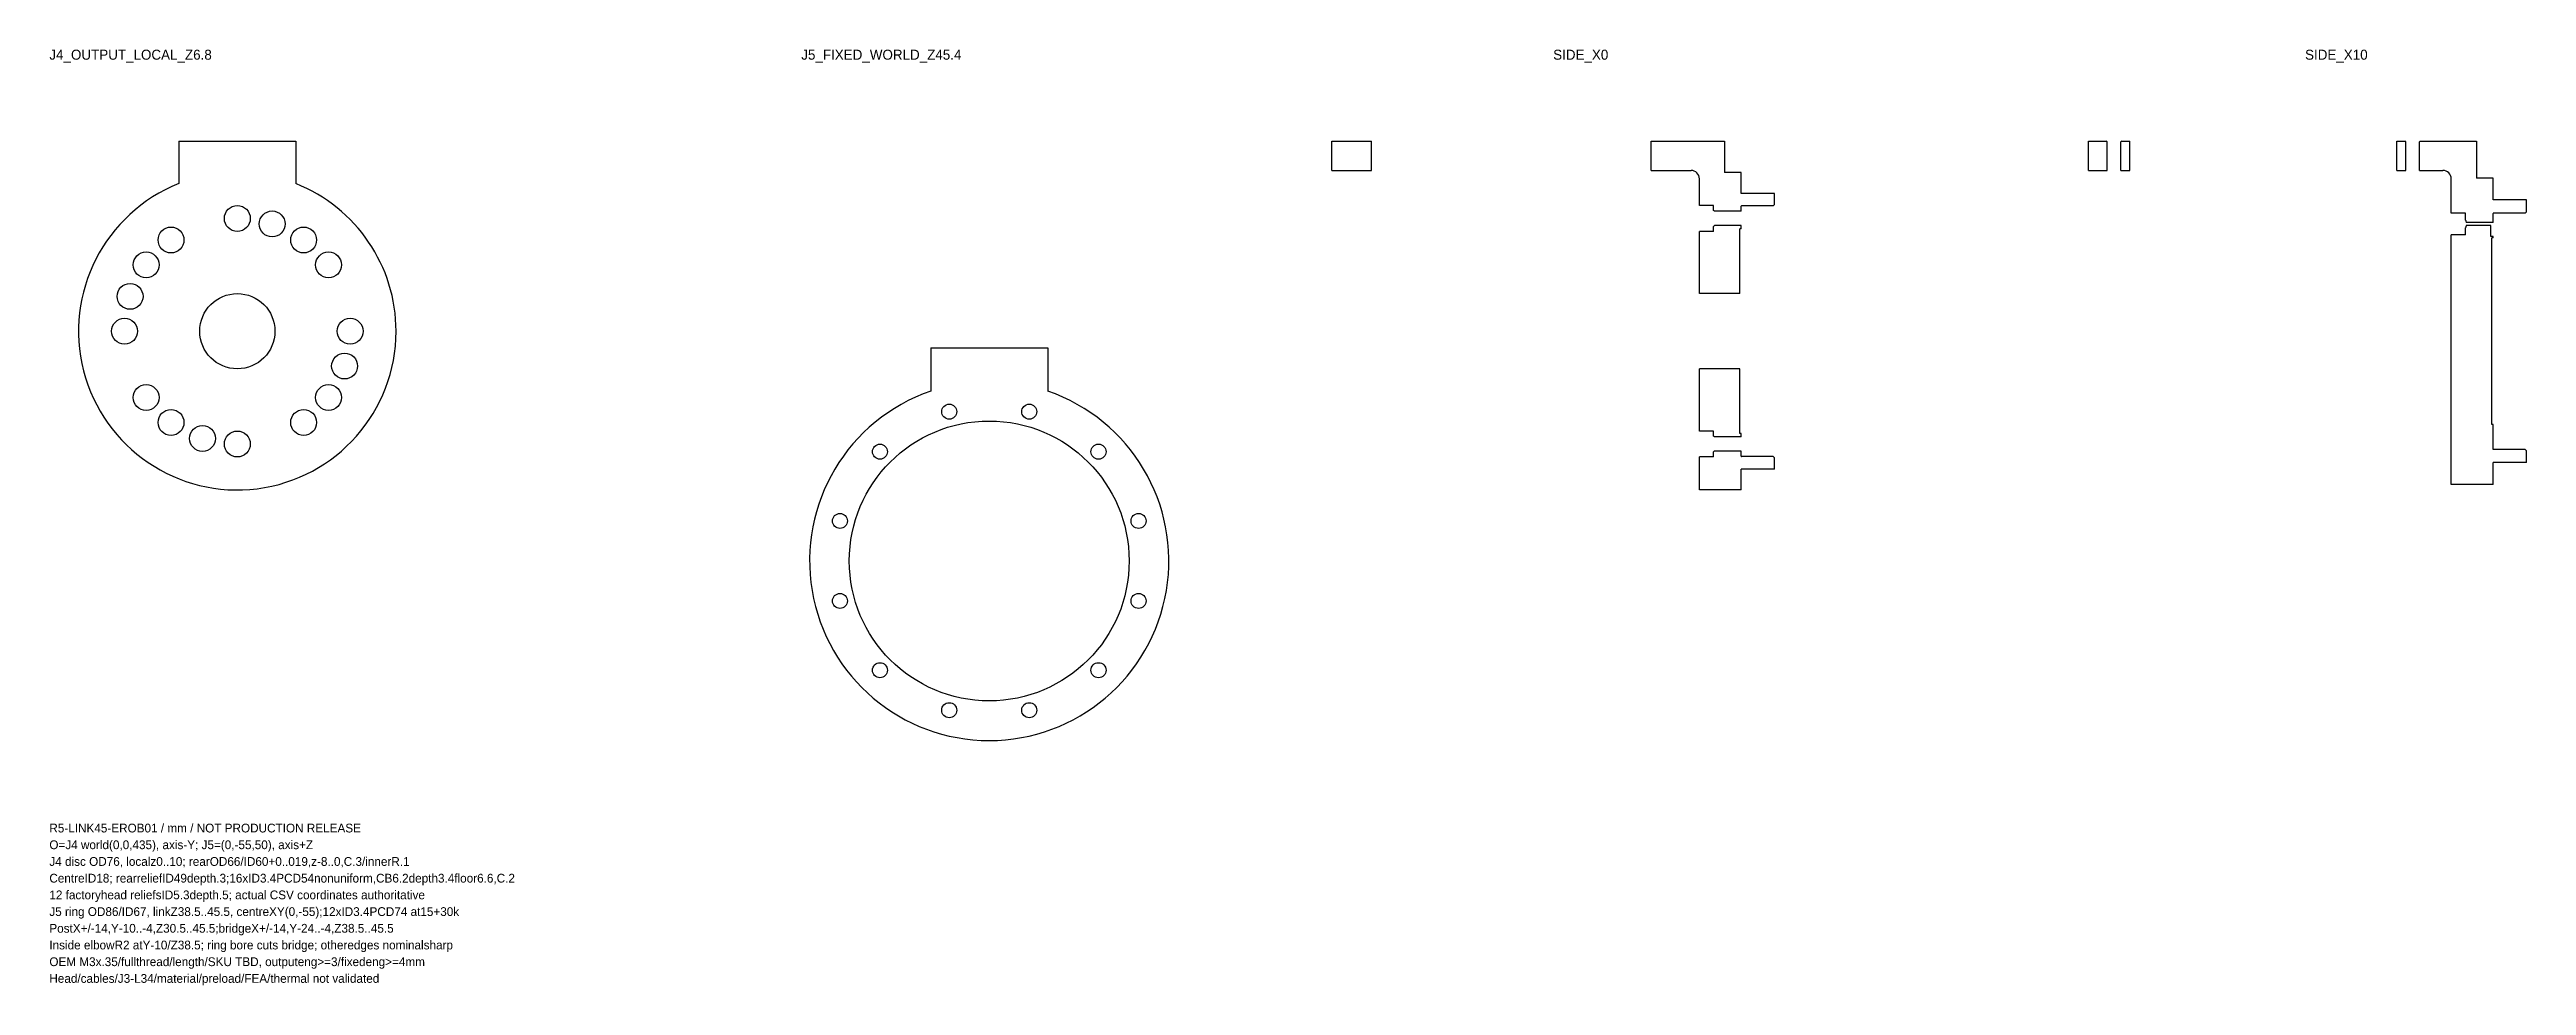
# Model space of a CAD drawing. Header units: millimetres. Extents: x -45 to 548, y -157 to 67.
import ezdxf

# ---------------------------------------------------------------- set-up
doc = ezdxf.new("R2010")
doc.units = ezdxf.units.MM
doc.layers.add('BOUNDARY', color=7, linetype='Continuous')
doc.layers.add('NOTE', color=3, linetype='Continuous')

msp = doc.modelspace()

# ---------------------------------------------------------------- linework, layer by layer
at = {"layer": 'BOUNDARY'}
for p, q in [((-14, 45.5), (14, 45.5)), ((-14, 45.5), (-14, 35.33)), ((14, 45.5), (14, 35.33)), ((262, 38.5), (262, 45.5)), ((262, 45.5), (271.5, 45.5)), ((271.5, 38.5), (271.5, 45.5)), ((338.5, 38.5), (338.5, 45.5)), ((338.5, 45.5), (356, 45.5)), ((356, 45.5), (356, 38)), ((443.18, 38.5), (443.18, 45.5)), ((443.18, 45.5), (447.41, 45.5)), ((447.61, 45.3), (447.41, 45.5)), ((447.61, 38.5), (447.61, 45.3)), ((451.11, 45.5), (450.91, 45.3)), ((450.91, 38.5), (450.91, 45.3)), ((451.11, 45.5), (453.03, 45.5)), ((453.03, 38.5), (453.03, 45.5)), ((516.97, 38.5), (516.97, 45.5)), ((516.97, 45.5), (518.89, 45.5)), ((519.09, 45.3), (518.89, 45.5)), ((519.09, 38.5), (519.09, 45.3)), ((522.59, 45.5), (522.39, 45.3)), ((522.39, 38.5), (522.39, 45.3)), ((522.59, 45.5), (536, 45.5)), ((536, 45.5), (536, 36.66)), ((262, 38.5), (271.5, 38.5)), ((338.5, 38.5), (348, 38.5)), ((350, 30.1), (350, 36.5)), ((360, 38), (356, 38)), ((360, 33), (360, 38)), ((443.18, 38.5), (447.61, 38.5)), ((450.91, 38.5), (453.03, 38.5)), ((516.97, 38.5), (519.09, 38.5)), ((522.39, 38.5), (528, 38.5)), ((530, 28.3), (530, 36.5)), ((540, 36.66), (536, 36.66)), ((540, 31.45), (540, 36.66)), ((353.4, 30.1), (350, 30.1)), ((353.4, 28.9), (353.4, 30.1)), ((368, 33), (360, 33)), ((360, 28.7), (360, 29.9)), ((367.7, 30), (360.1, 30)), ((367.7, 30), (368, 30.3)), ((368, 30.3), (368, 33)), ((548, 31.45), (540, 31.45)), ((548, 28.6), (548, 31.45)), ((350, 9), (350, 23.9)), ((353.4, 23.9), (350, 23.9)), ((353.6, 28.7), (353.4, 28.9)), ((353.6, 25.3), (353.4, 25.1)), ((353.4, 23.9), (353.4, 25.1)), ((360, 28.7), (353.6, 28.7)), ((360, 25.3), (353.6, 25.3)), ((359.7, 9), (359.7, 24.5)), ((360, 24.5), (359.7, 24.5)), ((360, 24.5), (360, 25.3)), ((533.4, 28.3), (530, 28.3)), ((533.4, 26.61), (533.4, 28.3)), ((533.4, 26.61), (533.47, 26.47)), ((533.47, 24.89), (533.4, 24.75)), ((533.4, 23.06), (533.4, 24.75)), ((533.47, 26.47), (533.52, 26.33)), ((533.52, 25.03), (533.47, 24.89)), ((533.52, 26.33), (533.57, 26.19)), ((533.57, 25.16), (533.52, 25.03)), ((533.57, 26.19), (533.6, 26.06)), ((533.6, 25.3), (533.57, 25.16)), ((540, 26.06), (533.6, 26.06)), ((539.5, 25.3), (533.6, 25.3)), ((539.5, 22.67), (539.5, 25.3)), ((540.01, 28.21), (540, 28.21)), ((540, 28.21), (540, 28.21)), ((540, 28.21), (540, 28.21)), ((540, 28.21), (540, 28.21)), ((540, 28.21), (540, 28.21)), ((540, 28.21), (540, 28.21)), ((540, 28.21), (540, 28.21)), ((540, 28.21), (540, 28.21)), ((540, 28.21), (540, 28.21)), ((540, 28.21), (540, 28.21)), ((540, 28.21), (540, 28.21)), ((540, 28.21), (540, 28.21)), ((540, 28.21), (540, 28.21)), ((540, 28.21), (540, 28.2)), ((540, 28.2), (540, 28.2)), ((540, 28.2), (540, 28.2)), ((540, 28.2), (540, 28.2)), ((540, 28.2), (540, 28.2)), ((540, 28.2), (540, 28.2)), ((540, 28.2), (540, 28.2)), ((540, 28.2), (540, 28.2)), ((540, 28.2), (540, 28.2)), ((540, 28.2), (540, 28.2)), ((540, 28.2), (540, 28.2)), ((540, 28.2), (540, 28.2)), ((540, 28.2), (540, 28.2)), ((540, 28.2), (540, 28.2)), ((540, 28.2), (540, 28.2)), ((540, 28.2), (540, 28.2)), ((540, 28.2), (540, 28.2)), ((540, 28.2), (540, 28.2)), ((540, 28.2), (540, 28.2)), ((540, 28.2), (540, 28.2)), ((540, 28.2), (540, 28.19)), ((540, 28.19), (540, 28.19)), ((540, 28.19), (540, 28.19)), ((540, 28.19), (540, 28.19)), ((540, 28.19), (540, 28.19)), ((540, 28.19), (540, 28.19)), ((540, 28.19), (540, 28.19)), ((540, 28.19), (540, 28.19)), ((540, 28.19), (540, 28.19)), ((540, 28.19), (540, 28.19)), ((540, 28.19), (540, 28.19)), ((540, 28.19), (540, 28.19)), ((540, 28.19), (540, 28.19)), ((540, 28.19), (540, 28.19)), ((540, 28.19), (540, 28.19)), ((540, 28.19), (540, 28.19)), ((540, 28.19), (540, 28.19)), ((540, 28.19), (540, 28.19)), ((540, 28.19), (540, 28.19)), ((540, 28.19), (540, 28.19)), ((540, 28.19), (540, 28.18)), ((540, 26.06), (540, 28.18)), ((540, 28.18), (540, 28.18)), ((540, 28.18), (540, 28.18)), ((540, 28.18), (540, 28.18)), ((540, 28.18), (540, 28.18)), ((540, 28.18), (540, 28.18)), ((540, 28.18), (540, 28.18)), ((540, 28.18), (540, 28.18)), ((540, 28.18), (540, 28.18)), ((540, 28.18), (540, 28.18)), ((540, 28.18), (540, 28.18)), ((540, 28.18), (540, 28.18)), ((540, 28.18), (540, 28.18)), ((540, 28.18), (540, 28.18)), ((540, 28.18), (540, 28.18)), ((540.02, 28.23), (540.01, 28.23)), ((540.01, 28.23), (540.01, 28.23)), ((540.01, 28.23), (540.01, 28.23)), ((540.01, 28.23), (540.01, 28.23)), ((540.01, 28.23), (540.01, 28.23)), ((540.01, 28.23), (540.01, 28.23)), ((540.01, 28.23), (540.01, 28.23)), ((540.01, 28.23), (540.01, 28.23)), ((540.01, 28.23), (540.01, 28.23)), ((540.01, 28.23), (540.01, 28.23)), ((540.01, 28.23), (540.01, 28.23)), ((540.01, 28.23), (540.01, 28.23)), ((540.01, 28.23), (540.01, 28.23)), ((540.01, 28.23), (540.01, 28.23)), ((540.01, 28.23), (540.01, 28.23)), ((540.01, 28.23), (540.01, 28.23)), ((540.01, 28.23), (540.01, 28.23)), ((540.01, 28.23), (540.01, 28.23)), ((540.01, 28.23), (540.01, 28.23)), ((540.01, 28.23), (540.01, 28.23)), ((540.01, 28.23), (540.01, 28.23)), ((540.01, 28.23), (540.01, 28.22)), ((540.01, 28.22), (540.01, 28.22)), ((540.01, 28.22), (540.01, 28.22)), ((540.01, 28.22), (540.01, 28.22)), ((540.01, 28.22), (540.01, 28.22)), ((540.01, 28.22), (540.01, 28.22)), ((540.01, 28.22), (540.01, 28.22)), ((540.01, 28.22), (540.01, 28.22)), ((540.01, 28.22), (540.01, 28.22)), ((540.01, 28.22), (540.01, 28.22)), ((540.01, 28.22), (540.01, 28.22)), ((540.01, 28.22), (540.01, 28.22)), ((540.01, 28.22), (540.01, 28.22)), ((540.01, 28.22), (540.01, 28.22)), ((540.01, 28.22), (540.01, 28.22)), ((540.01, 28.22), (540.01, 28.22)), ((540.01, 28.22), (540.01, 28.22)), ((540.01, 28.22), (540.01, 28.22)), ((540.01, 28.22), (540.01, 28.22)), ((540.01, 28.22), (540.01, 28.22)), ((540.01, 28.22), (540.01, 28.22)), ((540.01, 28.22), (540.01, 28.22)), ((540.01, 28.22), (540.01, 28.21)), ((540.01, 28.21), (540.01, 28.21)), ((540.01, 28.21), (540.01, 28.21)), ((540.01, 28.21), (540.01, 28.21)), ((540.01, 28.21), (540.01, 28.21)), ((540.01, 28.21), (540.01, 28.21)), ((540.01, 28.21), (540.01, 28.21)), ((540.01, 28.21), (540.01, 28.21)), ((540.03, 28.25), (540.02, 28.25)), ((540.02, 28.25), (540.02, 28.25)), ((540.02, 28.25), (540.02, 28.25)), ((540.02, 28.25), (540.02, 28.25)), ((540.02, 28.25), (540.02, 28.25)), ((540.02, 28.25), (540.02, 28.25)), ((540.02, 28.25), (540.02, 28.25)), ((540.02, 28.25), (540.02, 28.25)), ((540.02, 28.25), (540.02, 28.24)), ((540.02, 28.24), (540.02, 28.24)), ((540.02, 28.24), (540.02, 28.24)), ((540.02, 28.24), (540.02, 28.24)), ((540.02, 28.24), (540.02, 28.24)), ((540.02, 28.24), (540.02, 28.24)), ((540.02, 28.24), (540.02, 28.24)), ((540.02, 28.24), (540.02, 28.24)), ((540.02, 28.24), (540.02, 28.24)), ((540.02, 28.24), (540.02, 28.24)), ((540.02, 28.24), (540.02, 28.24)), ((540.02, 28.24), (540.02, 28.24)), ((540.02, 28.24), (540.02, 28.24)), ((540.02, 28.24), (540.02, 28.24)), ((540.02, 28.24), (540.02, 28.24)), ((540.02, 28.24), (540.02, 28.24)), ((540.02, 28.24), (540.02, 28.24)), ((540.02, 28.24), (540.02, 28.24)), ((540.02, 28.24), (540.02, 28.24)), ((540.02, 28.24), (540.02, 28.24)), ((540.02, 28.24), (540.02, 28.24)), ((540.02, 28.24), (540.02, 28.24)), ((540.02, 28.24), (540.02, 28.24)), ((540.02, 28.24), (540.02, 28.24)), ((540.02, 28.24), (540.02, 28.24)), ((540.02, 28.24), (540.02, 28.23)), ((540.02, 28.23), (540.02, 28.23)), ((540.04, 28.26), (540.03, 28.26)), ((540.03, 28.26), (540.03, 28.26)), ((540.03, 28.26), (540.03, 28.26)), ((540.03, 28.26), (540.03, 28.26)), ((540.03, 28.26), (540.03, 28.26)), ((540.03, 28.26), (540.03, 28.26)), ((540.03, 28.26), (540.03, 28.26)), ((540.03, 28.26), (540.03, 28.26)), ((540.03, 28.26), (540.03, 28.26)), ((540.03, 28.26), (540.03, 28.26)), ((540.03, 28.26), (540.03, 28.26)), ((540.03, 28.26), (540.03, 28.25)), ((540.03, 28.25), (540.03, 28.25)), ((540.03, 28.25), (540.03, 28.25)), ((540.03, 28.25), (540.03, 28.25)), ((540.03, 28.25), (540.03, 28.25)), ((540.03, 28.25), (540.03, 28.25)), ((540.03, 28.25), (540.03, 28.25)), ((540.03, 28.25), (540.03, 28.25)), ((540.03, 28.25), (540.03, 28.25)), ((540.03, 28.25), (540.03, 28.25)), ((540.03, 28.25), (540.03, 28.25)), ((540.03, 28.25), (540.03, 28.25)), ((540.03, 28.25), (540.03, 28.25)), ((540.03, 28.25), (540.03, 28.25)), ((540.03, 28.25), (540.03, 28.25)), ((540.03, 28.25), (540.03, 28.25)), ((540.03, 28.25), (540.03, 28.25)), ((540.03, 28.25), (540.03, 28.25)), ((540.03, 28.25), (540.03, 28.25)), ((540.05, 28.27), (540.04, 28.27)), ((540.04, 28.27), (540.04, 28.27)), ((540.04, 28.27), (540.04, 28.27)), ((540.04, 28.27), (540.04, 28.27)), ((540.04, 28.27), (540.04, 28.27)), ((540.04, 28.27), (540.04, 28.27)), ((540.04, 28.27), (540.04, 28.27)), ((540.04, 28.27), (540.04, 28.26)), ((540.04, 28.26), (540.04, 28.26)), ((540.04, 28.26), (540.04, 28.26)), ((540.04, 28.26), (540.04, 28.26)), ((540.04, 28.26), (540.04, 28.26)), ((540.04, 28.26), (540.04, 28.26)), ((540.04, 28.26), (540.04, 28.26)), ((540.04, 28.26), (540.04, 28.26)), ((540.04, 28.26), (540.04, 28.26)), ((540.04, 28.26), (540.04, 28.26)), ((540.04, 28.26), (540.04, 28.26)), ((540.04, 28.26), (540.04, 28.26)), ((540.04, 28.26), (540.04, 28.26)), ((540.04, 28.26), (540.04, 28.26)), ((540.04, 28.26), (540.04, 28.26)), ((540.04, 28.26), (540.04, 28.26)), ((540.04, 28.26), (540.04, 28.26)), ((540.04, 28.26), (540.04, 28.26)), ((540.04, 28.26), (540.04, 28.26)), ((540.04, 28.26), (540.04, 28.26)), ((540.06, 28.27), (540.05, 28.27)), ((540.05, 28.27), (540.05, 28.27)), ((540.05, 28.27), (540.05, 28.27)), ((540.05, 28.27), (540.05, 28.27)), ((540.05, 28.27), (540.05, 28.27)), ((540.05, 28.27), (540.05, 28.27)), ((540.05, 28.27), (540.05, 28.27)), ((540.05, 28.27), (540.05, 28.27)), ((540.05, 28.27), (540.05, 28.27)), ((540.05, 28.27), (540.05, 28.27)), ((540.05, 28.27), (540.05, 28.27)), ((540.05, 28.27), (540.05, 28.27)), ((540.05, 28.27), (540.05, 28.27)), ((540.05, 28.27), (540.05, 28.27)), ((540.05, 28.27), (540.05, 28.27)), ((540.05, 28.27), (540.05, 28.27)), ((540.05, 28.27), (540.05, 28.27)), ((540.05, 28.27), (540.05, 28.27)), ((540.05, 28.27), (540.05, 28.27)), ((540.05, 28.27), (540.05, 28.27)), ((540.05, 28.27), (540.05, 28.27)), ((540.05, 28.27), (540.05, 28.27)), ((540.05, 28.27), (540.05, 28.27)), ((540.05, 28.27), (540.05, 28.27)), ((540.07, 28.28), (540.06, 28.28)), ((540.06, 28.28), (540.06, 28.28)), ((540.06, 28.28), (540.06, 28.28)), ((540.06, 28.28), (540.06, 28.28)), ((540.06, 28.28), (540.06, 28.28)), ((540.06, 28.28), (540.06, 28.28)), ((540.06, 28.28), (540.06, 28.28)), ((540.06, 28.28), (540.06, 28.28)), ((540.06, 28.28), (540.06, 28.28)), ((540.06, 28.28), (540.06, 28.28)), ((540.06, 28.28), (540.06, 28.28)), ((540.06, 28.28), (540.06, 28.28)), ((540.06, 28.28), (540.06, 28.28)), ((540.06, 28.28), (540.06, 28.27)), ((540.06, 28.27), (540.06, 28.27)), ((540.06, 28.27), (540.06, 28.27)), ((540.06, 28.27), (540.06, 28.27)), ((540.06, 28.27), (540.06, 28.27)), ((540.06, 28.27), (540.06, 28.27)), ((540.06, 28.27), (540.06, 28.27)), ((540.06, 28.27), (540.06, 28.27)), ((540.06, 28.27), (540.06, 28.27)), ((540.06, 28.27), (540.06, 28.27)), ((540.08, 28.28), (540.07, 28.28)), ((540.07, 28.28), (540.07, 28.28)), ((540.07, 28.28), (540.07, 28.28)), ((540.07, 28.28), (540.07, 28.28)), ((540.07, 28.28), (540.07, 28.28)), ((540.07, 28.28), (540.07, 28.28)), ((540.07, 28.28), (540.07, 28.28)), ((540.07, 28.28), (540.07, 28.28)), ((540.07, 28.28), (540.07, 28.28)), ((540.07, 28.28), (540.07, 28.28)), ((540.07, 28.28), (540.07, 28.28)), ((540.07, 28.28), (540.07, 28.28)), ((540.07, 28.28), (540.07, 28.28)), ((540.07, 28.28), (540.07, 28.28)), ((540.07, 28.28), (540.07, 28.28)), ((540.07, 28.28), (540.07, 28.28)), ((540.07, 28.28), (540.07, 28.28)), ((540.07, 28.28), (540.07, 28.28)), ((540.07, 28.28), (540.07, 28.28)), ((540.07, 28.28), (540.07, 28.28)), ((540.07, 28.28), (540.07, 28.28)), ((540.07, 28.28), (540.07, 28.28)), ((540.07, 28.28), (540.07, 28.28)), ((540.09, 28.28), (540.08, 28.28)), ((540.08, 28.28), (540.08, 28.28)), ((540.08, 28.28), (540.08, 28.28)), ((540.08, 28.28), (540.08, 28.28)), ((540.08, 28.28), (540.08, 28.28)), ((540.08, 28.28), (540.08, 28.28)), ((540.08, 28.28), (540.08, 28.28)), ((540.08, 28.28), (540.08, 28.28)), ((540.08, 28.28), (540.08, 28.28)), ((540.08, 28.28), (540.08, 28.28)), ((540.08, 28.28), (540.08, 28.28)), ((540.08, 28.28), (540.08, 28.28)), ((540.08, 28.28), (540.08, 28.28)), ((540.08, 28.28), (540.08, 28.28)), ((540.08, 28.28), (540.08, 28.28)), ((540.08, 28.28), (540.08, 28.28)), ((540.08, 28.28), (540.08, 28.28)), ((540.08, 28.28), (540.08, 28.28)), ((540.08, 28.28), (540.08, 28.28)), ((540.08, 28.28), (540.08, 28.28)), ((540.08, 28.28), (540.08, 28.28)), ((540.1, 28.28), (540.09, 28.28)), ((540.09, 28.28), (540.09, 28.28)), ((540.09, 28.28), (540.09, 28.28)), ((540.09, 28.28), (540.09, 28.28)), ((540.09, 28.28), (540.09, 28.28)), ((540.09, 28.28), (540.09, 28.28)), ((540.09, 28.28), (540.09, 28.28)), ((540.09, 28.28), (540.09, 28.28)), ((540.09, 28.28), (540.09, 28.28)), ((540.09, 28.28), (540.09, 28.28)), ((540.09, 28.28), (540.09, 28.28)), ((540.09, 28.28), (540.09, 28.28)), ((540.09, 28.28), (540.09, 28.28)), ((540.09, 28.28), (540.09, 28.28)), ((540.09, 28.28), (540.09, 28.28)), ((540.09, 28.28), (540.09, 28.28)), ((540.09, 28.28), (540.09, 28.28)), ((540.09, 28.28), (540.09, 28.28)), ((540.09, 28.28), (540.09, 28.28)), ((540.09, 28.28), (540.09, 28.28)), ((540.09, 28.28), (540.09, 28.28)), ((540.09, 28.28), (540.09, 28.28)), ((540.1, 28.28), (540.1, 28.28)), ((540.1, 28.28), (540.1, 28.28)), ((540.1, 28.28), (540.1, 28.28)), ((540.1, 28.28), (540.1, 28.28)), ((540.1, 28.28), (540.1, 28.28)), ((540.1, 28.28), (540.1, 28.28)), ((540.1, 28.28), (540.1, 28.28)), ((540.1, 28.28), (540.1, 28.28)), ((540.1, 28.28), (540.1, 28.28)), ((540.1, 28.28), (540.1, 28.28)), ((547.7, 28.28), (540.1, 28.28)), ((547.7, 28.28), (548, 28.6)), ((530, -36.66), (530, 23.06)), ((533.4, 23.06), (530, 23.06)), ((540, 22.67), (539.5, 22.67)), ((539.7, -22.37), (539.7, 22.37)), ((540, 22.37), (539.7, 22.37)), ((540, 22.37), (540, 22.67)), ((359.7, 9), (350, 9)), ((166, -4), (194, -4)), ((166, -4), (166, -14.34)), ((194, -4), (194, -14.34)), ((350, -23.9), (350, -9)), ((359.7, -9), (350, -9)), ((359.7, -24.5), (359.7, -9)), ((540, -22.37), (539.7, -22.37)), ((540, -28.18), (540, -22.37)), ((353.4, -23.9), (350, -23.9)), ((353.4, -25.1), (353.4, -23.9)), ((353.6, -25.3), (353.4, -25.1)), ((353.6, -28.7), (353.4, -28.9)), ((353.4, -30.1), (353.4, -28.9)), ((360, -25.3), (353.6, -25.3)), ((360, -28.7), (353.6, -28.7)), ((360, -24.5), (359.7, -24.5)), ((360, -25.3), (360, -24.5)), ((360, -29.9), (360, -28.7)), ((540, -28.19), (540, -28.18)), ((540, -28.18), (540, -28.18)), ((540, -28.18), (540, -28.18)), ((540, -28.18), (540, -28.18)), ((540, -28.18), (540, -28.18)), ((540, -28.18), (540, -28.18)), ((540, -28.18), (540, -28.18)), ((540, -28.18), (540, -28.18)), ((540, -28.18), (540, -28.18)), ((540, -28.18), (540, -28.18)), ((540, -28.18), (540, -28.18)), ((540, -28.18), (540, -28.18)), ((540, -28.18), (540, -28.18)), ((540, -28.18), (540, -28.18)), ((540, -28.18), (540, -28.18)), ((540, -28.2), (540, -28.19)), ((540, -28.19), (540, -28.19)), ((540, -28.19), (540, -28.19)), ((540, -28.19), (540, -28.19)), ((540, -28.19), (540, -28.19)), ((540, -28.19), (540, -28.19)), ((540, -28.19), (540, -28.19)), ((540, -28.19), (540, -28.19)), ((540, -28.19), (540, -28.19)), ((540, -28.19), (540, -28.19)), ((540, -28.19), (540, -28.19)), ((540, -28.19), (540, -28.19)), ((540, -28.19), (540, -28.19)), ((540, -28.19), (540, -28.19)), ((540, -28.19), (540, -28.19)), ((540, -28.19), (540, -28.19)), ((540, -28.19), (540, -28.19)), ((540, -28.19), (540, -28.19)), ((540, -28.19), (540, -28.19)), ((540, -28.19), (540, -28.19)), ((540, -28.21), (540, -28.2)), ((540, -28.2), (540, -28.2)), ((540, -28.2), (540, -28.2)), ((540, -28.2), (540, -28.2)), ((540, -28.2), (540, -28.2)), ((540, -28.2), (540, -28.2)), ((540, -28.2), (540, -28.2)), ((540, -28.2), (540, -28.2)), ((540, -28.2), (540, -28.2)), ((540, -28.2), (540, -28.2)), ((540, -28.2), (540, -28.2)), ((540, -28.2), (540, -28.2)), ((540, -28.2), (540, -28.2)), ((540, -28.2), (540, -28.2)), ((540, -28.2), (540, -28.2)), ((540, -28.2), (540, -28.2)), ((540, -28.2), (540, -28.2)), ((540, -28.2), (540, -28.2)), ((540, -28.2), (540, -28.2)), ((540, -28.2), (540, -28.2)), ((540.01, -28.21), (540, -28.21)), ((540, -28.21), (540, -28.21)), ((540, -28.21), (540, -28.21)), ((540, -28.21), (540, -28.21)), ((540, -28.21), (540, -28.21)), ((540, -28.21), (540, -28.21)), ((540, -28.21), (540, -28.21)), ((540, -28.21), (540, -28.21)), ((540, -28.21), (540, -28.21)), ((540, -28.21), (540, -28.21)), ((540, -28.21), (540, -28.21)), ((540, -28.21), (540, -28.21)), ((540, -28.21), (540, -28.21)), ((540.01, -28.22), (540.01, -28.21)), ((540.01, -28.21), (540.01, -28.21)), ((540.01, -28.21), (540.01, -28.21)), ((540.01, -28.21), (540.01, -28.21)), ((540.01, -28.21), (540.01, -28.21)), ((540.01, -28.21), (540.01, -28.21)), ((540.01, -28.21), (540.01, -28.21)), ((540.01, -28.21), (540.01, -28.21)), ((540.01, -28.23), (540.01, -28.22)), ((540.01, -28.22), (540.01, -28.22)), ((540.01, -28.22), (540.01, -28.22)), ((540.01, -28.22), (540.01, -28.22)), ((540.01, -28.22), (540.01, -28.22)), ((540.01, -28.22), (540.01, -28.22)), ((540.01, -28.22), (540.01, -28.22)), ((540.01, -28.22), (540.01, -28.22)), ((540.01, -28.22), (540.01, -28.22)), ((540.01, -28.22), (540.01, -28.22)), ((540.01, -28.22), (540.01, -28.22)), ((540.01, -28.22), (540.01, -28.22)), ((540.01, -28.22), (540.01, -28.22)), ((540.01, -28.22), (540.01, -28.22)), ((540.01, -28.22), (540.01, -28.22)), ((540.01, -28.22), (540.01, -28.22)), ((540.01, -28.22), (540.01, -28.22)), ((540.01, -28.22), (540.01, -28.22)), ((540.01, -28.22), (540.01, -28.22)), ((540.01, -28.22), (540.01, -28.22)), ((540.01, -28.22), (540.01, -28.22)), ((540.01, -28.22), (540.01, -28.22)), ((540.02, -28.23), (540.01, -28.23)), ((540.01, -28.23), (540.01, -28.23)), ((540.01, -28.23), (540.01, -28.23)), ((540.01, -28.23), (540.01, -28.23)), ((540.01, -28.23), (540.01, -28.23)), ((540.01, -28.23), (540.01, -28.23)), ((540.01, -28.23), (540.01, -28.23)), ((540.01, -28.23), (540.01, -28.23)), ((540.01, -28.23), (540.01, -28.23)), ((540.01, -28.23), (540.01, -28.23)), ((540.01, -28.23), (540.01, -28.23)), ((540.01, -28.23), (540.01, -28.23)), ((540.01, -28.23), (540.01, -28.23)), ((540.01, -28.23), (540.01, -28.23)), ((540.01, -28.23), (540.01, -28.23)), ((540.01, -28.23), (540.01, -28.23)), ((540.01, -28.23), (540.01, -28.23)), ((540.01, -28.23), (540.01, -28.23)), ((540.01, -28.23), (540.01, -28.23)), ((540.01, -28.23), (540.01, -28.23)), ((540.01, -28.23), (540.01, -28.23)), ((540.02, -28.24), (540.02, -28.23)), ((540.02, -28.23), (540.02, -28.23)), ((540.02, -28.25), (540.02, -28.24)), ((540.02, -28.24), (540.02, -28.24)), ((540.02, -28.24), (540.02, -28.24)), ((540.02, -28.24), (540.02, -28.24)), ((540.02, -28.24), (540.02, -28.24)), ((540.02, -28.24), (540.02, -28.24)), ((540.02, -28.24), (540.02, -28.24)), ((540.02, -28.24), (540.02, -28.24)), ((540.02, -28.24), (540.02, -28.24)), ((540.02, -28.24), (540.02, -28.24)), ((540.02, -28.24), (540.02, -28.24)), ((540.02, -28.24), (540.02, -28.24)), ((540.02, -28.24), (540.02, -28.24)), ((540.02, -28.24), (540.02, -28.24)), ((540.02, -28.24), (540.02, -28.24)), ((540.02, -28.24), (540.02, -28.24)), ((540.02, -28.24), (540.02, -28.24)), ((540.02, -28.24), (540.02, -28.24)), ((540.02, -28.24), (540.02, -28.24)), ((540.02, -28.24), (540.02, -28.24)), ((540.02, -28.24), (540.02, -28.24)), ((540.02, -28.24), (540.02, -28.24)), ((540.02, -28.24), (540.02, -28.24)), ((540.02, -28.24), (540.02, -28.24)), ((540.02, -28.24), (540.02, -28.24)), ((540.03, -28.25), (540.02, -28.25)), ((540.02, -28.25), (540.02, -28.25)), ((540.02, -28.25), (540.02, -28.25)), ((540.02, -28.25), (540.02, -28.25)), ((540.02, -28.25), (540.02, -28.25)), ((540.02, -28.25), (540.02, -28.25)), ((540.02, -28.25), (540.02, -28.25)), ((540.02, -28.25), (540.02, -28.25)), ((540.03, -28.26), (540.03, -28.25)), ((540.03, -28.25), (540.03, -28.25)), ((540.03, -28.25), (540.03, -28.25)), ((540.03, -28.25), (540.03, -28.25)), ((540.03, -28.25), (540.03, -28.25)), ((540.03, -28.25), (540.03, -28.25)), ((540.03, -28.25), (540.03, -28.25)), ((540.03, -28.25), (540.03, -28.25)), ((540.03, -28.25), (540.03, -28.25)), ((540.03, -28.25), (540.03, -28.25)), ((540.03, -28.25), (540.03, -28.25)), ((540.03, -28.25), (540.03, -28.25)), ((540.03, -28.25), (540.03, -28.25)), ((540.03, -28.25), (540.03, -28.25)), ((540.03, -28.25), (540.03, -28.25)), ((540.03, -28.25), (540.03, -28.25)), ((540.03, -28.25), (540.03, -28.25)), ((540.03, -28.25), (540.03, -28.25)), ((540.03, -28.25), (540.03, -28.25)), ((540.04, -28.26), (540.03, -28.26)), ((540.03, -28.26), (540.03, -28.26)), ((540.03, -28.26), (540.03, -28.26)), ((540.03, -28.26), (540.03, -28.26)), ((540.03, -28.26), (540.03, -28.26)), ((540.03, -28.26), (540.03, -28.26)), ((540.03, -28.26), (540.03, -28.26)), ((540.03, -28.26), (540.03, -28.26)), ((540.03, -28.26), (540.03, -28.26)), ((540.03, -28.26), (540.03, -28.26)), ((540.03, -28.26), (540.03, -28.26)), ((540.04, -28.27), (540.04, -28.26)), ((540.04, -28.26), (540.04, -28.26)), ((540.04, -28.26), (540.04, -28.26)), ((540.04, -28.26), (540.04, -28.26)), ((540.04, -28.26), (540.04, -28.26)), ((540.04, -28.26), (540.04, -28.26)), ((540.04, -28.26), (540.04, -28.26)), ((540.04, -28.26), (540.04, -28.26)), ((540.04, -28.26), (540.04, -28.26)), ((540.04, -28.26), (540.04, -28.26)), ((540.04, -28.26), (540.04, -28.26)), ((540.04, -28.26), (540.04, -28.26)), ((540.04, -28.26), (540.04, -28.26)), ((540.04, -28.26), (540.04, -28.26)), ((540.04, -28.26), (540.04, -28.26)), ((540.04, -28.26), (540.04, -28.26)), ((540.04, -28.26), (540.04, -28.26)), ((540.04, -28.26), (540.04, -28.26)), ((540.04, -28.26), (540.04, -28.26)), ((540.04, -28.26), (540.04, -28.26)), ((540.05, -28.27), (540.04, -28.27)), ((540.04, -28.27), (540.04, -28.27)), ((540.04, -28.27), (540.04, -28.27)), ((540.04, -28.27), (540.04, -28.27)), ((540.04, -28.27), (540.04, -28.27)), ((540.04, -28.27), (540.04, -28.27)), ((540.04, -28.27), (540.04, -28.27)), ((540.06, -28.27), (540.05, -28.27)), ((540.05, -28.27), (540.05, -28.27)), ((540.05, -28.27), (540.05, -28.27)), ((540.05, -28.27), (540.05, -28.27)), ((540.05, -28.27), (540.05, -28.27)), ((540.05, -28.27), (540.05, -28.27)), ((540.05, -28.27), (540.05, -28.27)), ((540.05, -28.27), (540.05, -28.27)), ((540.05, -28.27), (540.05, -28.27)), ((540.05, -28.27), (540.05, -28.27)), ((540.05, -28.27), (540.05, -28.27)), ((540.05, -28.27), (540.05, -28.27)), ((540.05, -28.27), (540.05, -28.27)), ((540.05, -28.27), (540.05, -28.27)), ((540.05, -28.27), (540.05, -28.27)), ((540.05, -28.27), (540.05, -28.27)), ((540.05, -28.27), (540.05, -28.27)), ((540.05, -28.27), (540.05, -28.27)), ((540.05, -28.27), (540.05, -28.27)), ((540.05, -28.27), (540.05, -28.27)), ((540.05, -28.27), (540.05, -28.27)), ((540.05, -28.27), (540.05, -28.27)), ((540.05, -28.27), (540.05, -28.27)), ((540.05, -28.27), (540.05, -28.27)), ((540.06, -28.28), (540.06, -28.27)), ((540.06, -28.27), (540.06, -28.27)), ((540.06, -28.27), (540.06, -28.27)), ((540.06, -28.27), (540.06, -28.27)), ((540.06, -28.27), (540.06, -28.27)), ((540.06, -28.27), (540.06, -28.27)), ((540.06, -28.27), (540.06, -28.27)), ((540.06, -28.27), (540.06, -28.27)), ((540.06, -28.27), (540.06, -28.27)), ((540.06, -28.27), (540.06, -28.27)), ((540.07, -28.28), (540.06, -28.28)), ((540.06, -28.28), (540.06, -28.28)), ((540.06, -28.28), (540.06, -28.28)), ((540.06, -28.28), (540.06, -28.28)), ((540.06, -28.28), (540.06, -28.28)), ((540.06, -28.28), (540.06, -28.28)), ((540.06, -28.28), (540.06, -28.28)), ((540.06, -28.28), (540.06, -28.28)), ((540.06, -28.28), (540.06, -28.28)), ((540.06, -28.28), (540.06, -28.28)), ((540.06, -28.28), (540.06, -28.28)), ((540.06, -28.28), (540.06, -28.28)), ((540.06, -28.28), (540.06, -28.28)), ((540.08, -28.28), (540.07, -28.28)), ((540.07, -28.28), (540.07, -28.28)), ((540.07, -28.28), (540.07, -28.28)), ((540.07, -28.28), (540.07, -28.28)), ((540.07, -28.28), (540.07, -28.28)), ((540.07, -28.28), (540.07, -28.28)), ((540.07, -28.28), (540.07, -28.28)), ((540.07, -28.28), (540.07, -28.28)), ((540.07, -28.28), (540.07, -28.28)), ((540.07, -28.28), (540.07, -28.28)), ((540.07, -28.28), (540.07, -28.28)), ((540.07, -28.28), (540.07, -28.28)), ((540.07, -28.28), (540.07, -28.28)), ((540.07, -28.28), (540.07, -28.28)), ((540.07, -28.28), (540.07, -28.28)), ((540.07, -28.28), (540.07, -28.28)), ((540.07, -28.28), (540.07, -28.28)), ((540.07, -28.28), (540.07, -28.28)), ((540.07, -28.28), (540.07, -28.28)), ((540.07, -28.28), (540.07, -28.28)), ((540.07, -28.28), (540.07, -28.28)), ((540.07, -28.28), (540.07, -28.28)), ((540.07, -28.28), (540.07, -28.28)), ((540.09, -28.28), (540.08, -28.28)), ((540.08, -28.28), (540.08, -28.28)), ((540.08, -28.28), (540.08, -28.28)), ((540.08, -28.28), (540.08, -28.28)), ((540.08, -28.28), (540.08, -28.28)), ((540.08, -28.28), (540.08, -28.28)), ((540.08, -28.28), (540.08, -28.28)), ((540.08, -28.28), (540.08, -28.28)), ((540.08, -28.28), (540.08, -28.28)), ((540.08, -28.28), (540.08, -28.28)), ((540.08, -28.28), (540.08, -28.28)), ((540.08, -28.28), (540.08, -28.28)), ((540.08, -28.28), (540.08, -28.28)), ((540.08, -28.28), (540.08, -28.28)), ((540.08, -28.28), (540.08, -28.28)), ((540.08, -28.28), (540.08, -28.28)), ((540.08, -28.28), (540.08, -28.28)), ((540.08, -28.28), (540.08, -28.28)), ((540.08, -28.28), (540.08, -28.28)), ((540.08, -28.28), (540.08, -28.28)), ((540.08, -28.28), (540.08, -28.28)), ((540.1, -28.28), (540.09, -28.28)), ((540.09, -28.28), (540.09, -28.28)), ((540.09, -28.28), (540.09, -28.28)), ((540.09, -28.28), (540.09, -28.28)), ((540.09, -28.28), (540.09, -28.28)), ((540.09, -28.28), (540.09, -28.28)), ((540.09, -28.28), (540.09, -28.28)), ((540.09, -28.28), (540.09, -28.28)), ((540.09, -28.28), (540.09, -28.28)), ((540.09, -28.28), (540.09, -28.28)), ((540.09, -28.28), (540.09, -28.28)), ((540.09, -28.28), (540.09, -28.28)), ((540.09, -28.28), (540.09, -28.28)), ((540.09, -28.28), (540.09, -28.28)), ((540.09, -28.28), (540.09, -28.28)), ((540.09, -28.28), (540.09, -28.28)), ((540.09, -28.28), (540.09, -28.28)), ((540.09, -28.28), (540.09, -28.28)), ((540.09, -28.28), (540.09, -28.28)), ((540.09, -28.28), (540.09, -28.28)), ((540.09, -28.28), (540.09, -28.28)), ((540.09, -28.28), (540.09, -28.28)), ((540.1, -28.28), (540.1, -28.28)), ((540.1, -28.28), (540.1, -28.28)), ((540.1, -28.28), (540.1, -28.28)), ((540.1, -28.28), (540.1, -28.28)), ((540.1, -28.28), (540.1, -28.28)), ((540.1, -28.28), (540.1, -28.28)), ((540.1, -28.28), (540.1, -28.28)), ((540.1, -28.28), (540.1, -28.28)), ((540.1, -28.28), (540.1, -28.28)), ((540.1, -28.28), (540.1, -28.28)), ((547.7, -28.28), (540.1, -28.28)), ((548, -28.6), (547.7, -28.28)), ((548, -31.45), (548, -28.6)), ((350, -38), (350, -30.1)), ((353.4, -30.1), (350, -30.1)), ((360, -38), (360, -33)), ((368, -33), (360, -33)), ((367.7, -30), (360.1, -30)), ((367.7, -30), (368, -30.3)), ((368, -33), (368, -30.3)), ((540, -36.66), (540, -31.45)), ((548, -31.45), (540, -31.45)), ((360, -38), (350, -38)), ((540, -36.66), (530, -36.66))]:
    msp.add_line(p, q, dxfattribs=at)
for centre, radius in [((0, 27), 3.1), ((-15.87, 21.84), 3.1), ((8.34, 25.68), 3.1), ((15.87, 21.84), 3.1), ((-21.84, 15.87), 3.1), ((21.84, 15.87), 3.1), ((-25.68, 8.34), 3.1), ((0, 0), 9), ((-27, 0), 3.1), ((27, 0), 3.1), ((25.68, -8.34), 3.1), ((-21.84, -15.87), 3.1), ((21.84, -15.87), 3.1), ((170.42, -19.26), 1.8), ((189.58, -19.26), 1.8), ((-15.87, -21.84), 3.1), ((-8.34, -25.68), 3.1), ((15.87, -21.84), 3.1), ((180, -55), 33.5), ((0, -27), 3.1), ((153.84, -28.84), 1.8), ((206.16, -28.84), 1.8), ((144.26, -45.42), 1.8), ((215.74, -45.42), 1.8), ((144.26, -64.58), 1.8), ((215.74, -64.58), 1.8), ((153.84, -81.16), 1.8), ((206.16, -81.16), 1.8), ((170.42, -90.74), 1.8), ((189.58, -90.74), 1.8)]:
    msp.add_circle(centre, radius, dxfattribs=at)
for centre, radius, start, end in [((348, 36.5), 2, 0, 90), ((528, 36.5), 2, 0, 90), ((0, 0), 38, 111.61827, 360), ((0, 0), 38, 0, 68.38173), ((360.1, 29.9), 0.1, 90, 180), ((180, -55), 43, 109.0008, 70.9992), ((360.1, -29.9), 0.1, 180, 270)]:
    msp.add_arc(centre, radius, start, end, dxfattribs=at)

# ---------------------------------------------------------------- texts
at = {"layer": 'NOTE'}
for s, height, p in [('J4_OUTPUT_LOCAL_Z6.8', 2.4, (-45, 65)), ('J5_FIXED_WORLD_Z45.4', 2.4, (135, 65)), ('SIDE_X0', 2.4, (315, 65)), ('SIDE_X10', 2.4, (495, 65)), ('R5-LINK45-EROB01 / mm / NOT PRODUCTION RELEASE', 2.1, (-45, -120)), ('O=J4 world(0,0,435), axis-Y; J5=(0,-55,50), axis+Z', 2.1, (-45, -124)), ('J4 disc OD76, localz0..10; rearOD66/ID60+0..019,z-8..0,C.3/innerR.1', 2.1, (-45, -128)), ('CentreID18; rearreliefID49depth.3;16xID3.4PCD54nonuniform,CB6.2depth3.4floor6.6,C.2', 2.1, (-45, -132)), ('12 factoryhead reliefsID5.3depth.5; actual CSV coordinates authoritative', 2.1, (-45, -136)), ('J5 ring OD86/ID67, linkZ38.5..45.5, centreXY(0,-55);12xID3.4PCD74 at15+30k', 2.1, (-45, -140)), ('PostX+/-14,Y-10..-4,Z30.5..45.5;bridgeX+/-14,Y-24..-4,Z38.5..45.5', 2.1, (-45, -144)), ('Inside elbowR2 atY-10/Z38.5; ring bore cuts bridge; otheredges nominalsharp', 2.1, (-45, -148)), ('OEM M3x.35/fullthread/length/SKU TBD, outputeng>=3/fixedeng>=4mm', 2.1, (-45, -152)), ('Head/cables/J3-L34/material/preload/FEA/thermal not validated', 2.1, (-45, -156))]:
    msp.add_text(s, height=height, dxfattribs=at).set_placement(p)

doc.saveas('drawing.dxf')
